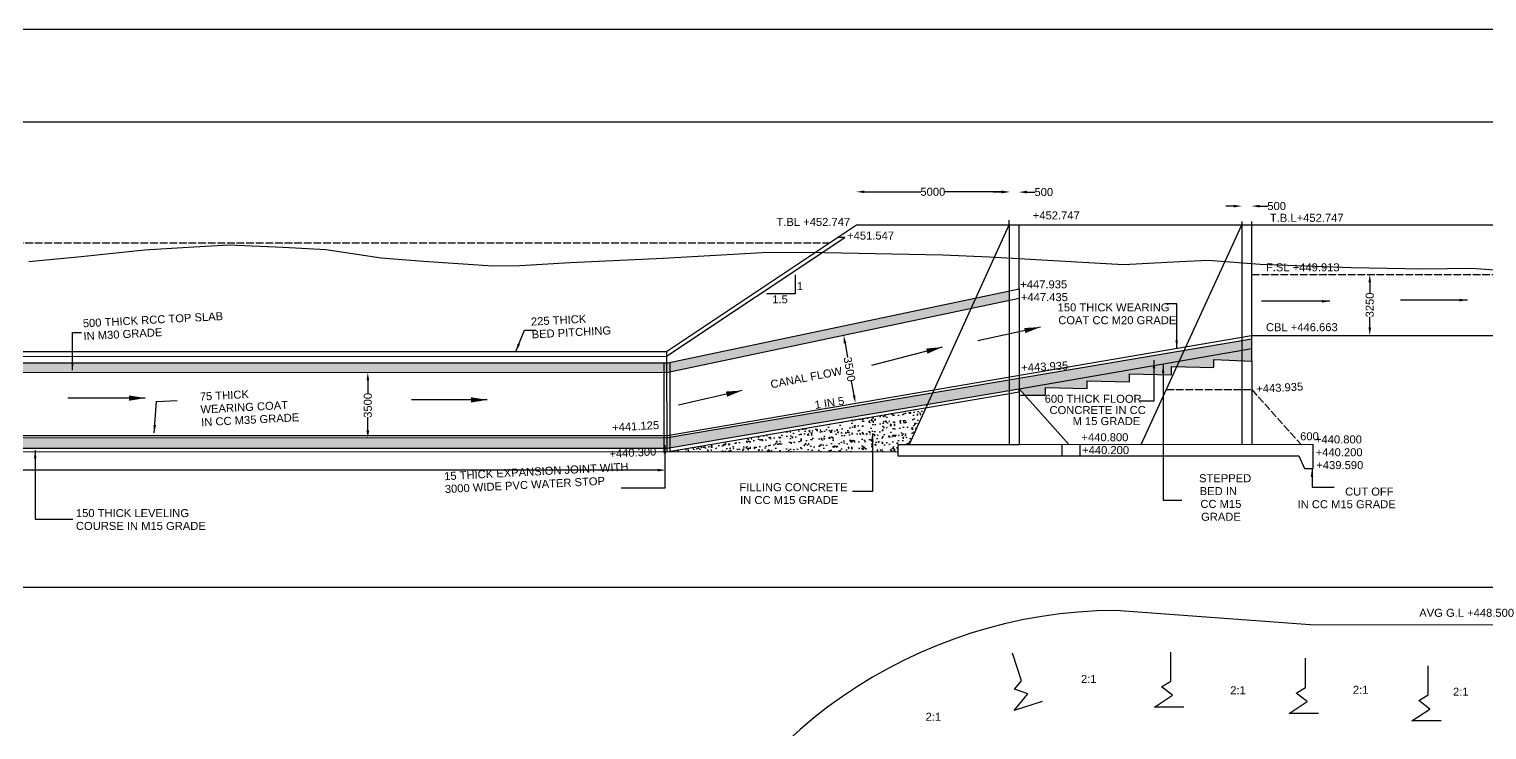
# Model space of a CAD drawing. Header units: millimetres. Extents: x 5124 to 2118060, y 2311 to 45645147.
# Drawn here: x 2090553 to 2108764, y 45636395 to 45645147 of the extents above; entities that cross this region are included whole.
import ezdxf

# ---------------------------------------------------------------- set-up
doc = ezdxf.new("R2010")
doc.units = ezdxf.units.MM
doc.header["$MEASUREMENT"] = 0
doc.linetypes.add('ACAD_ISO02W100', pattern=[15, 12, -3])
for name, color, linetype in [('DIMENSIONS', 7, 'Continuous'), ('DRAWING', 2, 'Continuous'), ('TEXT', 7, 'Continuous')]:
    doc.layers.add(name, color=color, linetype=linetype)
doc.styles.get("Standard").update_dxf_attribs({"font": 'arial.ttf', "height": 100})
doc.dimstyles.get("Standard").update_dxf_attribs({"dimtxt": 100, "dimasz": 100, "dimexe": 0.18, "dimexo": 0.0625, "dimgap": 0.09, "dimtad": 0, "dimdec": 0, "dimzin": 0, "dimdsep": 46, "dimtxsty": 'Standard', "dimcen": 0.09, "dimse1": 1, "dimse2": 1, "dimadec": 0, "dimazin": 0, "dimtfac": 1, "dimtdec": 0, "dimtofl": 0, "dimtmove": 0, "dimatfit": 3, "dimfxl": 1, "dimtolj": 1, "dimtzin": 0, "dimarcsym": 0})
pattern_1 = [(50, (0, 0), (179.31504565, -15.68803375), [18.75, -206.25]), (355, (0, 0), (-34.6878334, 188.0480334), [15, -165]), (100.4514, (14.94, -1.3), (144.6273454, 172.3598855), [15.9350475, -175.285528]), (46.1842, (0, 50), (266.8102622, -41.3797536), [28.125, -309.375]), (96.6356, (22.23, 46.55), (233.6656764, 243.5294677), [23.902572, -262.92825]), (351.1842, (0, 50), (233.6654863, 243.5296502), [22.5, -247.5]), (21, (25, 37.5), (149.22676303, -100.65472267), [18.75, -206.25]), (326, (25, 37.5), (60.828833, 181.28751126), [15, -165]), (71.4514, (37.44, 29.11), (210.05565715, 80.6326242), [15.9350475, -175.285528]), (37.5, (0, 0), (3.03996383, 83.22346346), [0, -163, 0, -167.5, 0, -165.625]), (7.5, (0, 0), (65.76738436, 98.60292797), [0, -95.5, 0, -159.25, 0, -63.125]), (327.5, (-55.75, 0), (133.45560904, -5.63871793), [0, -62.5, 0, -195, 0, -258.75]), (317.5, (-80.75, 0), (145.79654234, 25.02624558), [0, -81.25, 0, -129.5, 0, -183.75])]
pattern_2 = [(37.5, (0, 0), (-1.574833953, 48.170594225), [0, -38, 0, -42.5, 0, -40.625]), (7.5, (0, 0), (44.24441763, 70.55365163), [0, -20.5, 0, -34.25, 0, -13.125]), (327.5, (-30.75, 0), (77.853546544, 0.14147634), [0, -12.5, 0, -45, 0, -58.75]), (317.5, (-30.75, 0), (75.15316511, 21.94188912), [0, -6.25, 0, -29.5, 0, -33.75])]

# ---------------------------------------------------------------- blocks, each defined once
blk = doc.blocks.new('*D106')
at = {"layer": 'Defpoints', "color": 0, "transparency": 16777216}
for p in [(2107301, 45642083), (2107359, 45642083), (2107359, 45641322)]:
    blk.add_point(p, dxfattribs=at)
at = {"layer": 'DIMENSIONS', "color": 0, "lineweight": -2, "transparency": 16777216}
for p, q in [((2107301, 45641983), (2107301, 45641852)), ((2107301, 45641422), (2107301, 45641553))]:
    blk.add_line(p, q, dxfattribs=at)
at = {"layer": 'DIMENSIONS', "color": 0, "transparency": 16777216}
for points in [[(2107285, 45641983), (2107318, 45641983), (2107301, 45642083)], [(2107285, 45641422), (2107318, 45641422), (2107301, 45641322)]]:
    blk.add_solid(points, dxfattribs=at)
at = {"layer": 'DIMENSIONS', "color": 0, "transparency": 16777216, "insert": (2107301, 45641702), "char_height": 100, "attachment_point": 5, "rotation": 90}
blk.add_mtext('\\A1;3250', dxfattribs=at)
blk = doc.blocks.new('*D107')
at = {"layer": 'Defpoints', "color": 0, "transparency": 16777216}
for p in [(2072845, 45639637), (2098506, 45639639), (2098506, 45639637)]:
    blk.add_point(p, dxfattribs=at)
at = {"layer": 'DIMENSIONS', "color": 0, "lineweight": -2, "transparency": 16777216}
for p, q in [((2072945, 45639639), (2085453, 45639639)), ((2098406, 45639639), (2085898, 45639639))]:
    blk.add_line(p, q, dxfattribs=at)
at = {"layer": 'DIMENSIONS', "color": 0, "transparency": 16777216}
for points in [[(2072945, 45639656), (2072945, 45639622), (2072845, 45639639)], [(2098406, 45639656), (2098406, 45639622), (2098506, 45639639)]]:
    blk.add_solid(points, dxfattribs=at)
at = {"layer": 'DIMENSIONS', "color": 0, "transparency": 16777216, "insert": (2085676, 45639639), "char_height": 100, "attachment_point": 5}
blk.add_mtext('\\A1;110676', dxfattribs=at)
blk = doc.blocks.new('*D205')
at = {"layer": 'Defpoints', "color": 0, "transparency": 16777216}
for p in [(2102798, 45643115), (2100888, 45642702), (2102798, 45642702)]:
    blk.add_point(p, dxfattribs=at)
at = {"layer": 'DIMENSIONS', "color": 0, "lineweight": -2, "transparency": 16777216}
for p, q in [((2100988, 45643115), (2101694, 45643115)), ((2102698, 45643115), (2101992, 45643115))]:
    blk.add_line(p, q, dxfattribs=at)
at = {"layer": 'DIMENSIONS', "color": 0, "transparency": 16777216}
for points in [[(2100988, 45643132), (2100988, 45643099), (2100888, 45643115)], [(2102698, 45643132), (2102698, 45643099), (2102798, 45643115)]]:
    blk.add_solid(points, dxfattribs=at)
at = {"layer": 'DIMENSIONS', "color": 0, "transparency": 16777216, "insert": (2101843, 45643115), "char_height": 100, "attachment_point": 5}
blk.add_mtext('\\A1;5000', dxfattribs=at)
blk = doc.blocks.new('*D206')
at = {"layer": 'Defpoints', "color": 0, "transparency": 16777216}
for p in [(2102798, 45643115), (2102919, 45643115), (2102919, 45643112)]:
    blk.add_point(p, dxfattribs=at)
at = {"layer": 'DIMENSIONS', "color": 0, "lineweight": -2, "transparency": 16777216}
for p, q in [((2102698, 45643112), (2102598, 45643112)), ((2103019, 45643112), (2103119, 45643112))]:
    blk.add_line(p, q, dxfattribs=at)
at = {"layer": 'DIMENSIONS', "color": 0, "transparency": 16777216}
for points in [[(2102698, 45643129), (2102698, 45643095), (2102798, 45643112)], [(2103019, 45643129), (2103019, 45643095), (2102919, 45643112)]]:
    blk.add_solid(points, dxfattribs=at)
at = {"layer": 'DIMENSIONS', "color": 0, "transparency": 16777216, "insert": (2103229, 45643112), "char_height": 100, "attachment_point": 5}
blk.add_mtext('\\A1;500', dxfattribs=at)
blk = doc.blocks.new('*D207')
at = {"layer": 'Defpoints', "color": 0, "transparency": 16777216}
for p in [(2105827, 45642937), (2105703, 45642702), (2105827, 45642702)]:
    blk.add_point(p, dxfattribs=at)
at = {"layer": 'DIMENSIONS', "color": 0, "lineweight": -2, "transparency": 16777216}
for p, q in [((2105603, 45642937), (2105503, 45642937)), ((2105927, 45642937), (2106027, 45642937))]:
    blk.add_line(p, q, dxfattribs=at)
at = {"layer": 'DIMENSIONS', "color": 0, "transparency": 16777216}
for points in [[(2105603, 45642953), (2105603, 45642920), (2105703, 45642937)], [(2105927, 45642953), (2105927, 45642920), (2105827, 45642937)]]:
    blk.add_solid(points, dxfattribs=at)
at = {"layer": 'DIMENSIONS', "color": 0, "transparency": 16777216, "insert": (2106138, 45642937), "char_height": 100, "attachment_point": 5}
blk.add_mtext('\\A1;500', dxfattribs=at)
blk = doc.blocks.new('*D214')
at = {"layer": 'Defpoints', "color": 0, "transparency": 16777216}
for p in [(2094508, 45640859), (2094513, 45640036), (2094784, 45640036)]:
    blk.add_point(p, dxfattribs=at)
at = {"layer": 'DIMENSIONS', "color": 0, "lineweight": -2, "transparency": 16777216}
for p, q in [((2094784, 45640759), (2094784, 45640597)), ((2094784, 45640136), (2094784, 45640299))]:
    blk.add_line(p, q, dxfattribs=at)
at = {"layer": 'DIMENSIONS', "color": 0, "transparency": 16777216}
for points in [[(2094767, 45640759), (2094801, 45640759), (2094784, 45640859)], [(2094767, 45640136), (2094801, 45640136), (2094784, 45640036)]]:
    blk.add_solid(points, dxfattribs=at)
at = {"layer": 'DIMENSIONS', "color": 0, "transparency": 16777216, "insert": (2094784, 45640448), "char_height": 100, "attachment_point": 5, "rotation": 90}
blk.add_mtext('\\A1;3500', dxfattribs=at)
blk = doc.blocks.new('*D216')
at = {"layer": 'Defpoints', "color": 0, "transparency": 16777216}
for p in [(2100719, 45641322), (2100729, 45641324), (2100866, 45640472)]:
    blk.add_point(p, dxfattribs=at)
at = {"layer": 'DIMENSIONS', "color": 0, "lineweight": -2, "transparency": 16777216}
for p, q in [((2100746, 45641225), (2100777, 45641046)), ((2100859, 45640572), (2100828, 45640752))]:
    blk.add_line(p, q, dxfattribs=at)
at = {"layer": 'DIMENSIONS', "color": 0, "transparency": 16777216}
for points in [[(2100762, 45641228), (2100730, 45641223), (2100729, 45641324)], [(2100875, 45640575), (2100842, 45640569), (2100876, 45640473)]]:
    blk.add_solid(points, dxfattribs=at)
at = {"layer": 'DIMENSIONS', "color": 0, "transparency": 16777216, "insert": (2100802, 45640899), "char_height": 100, "attachment_point": 5, "rotation": 279.7859}
blk.add_mtext('\\A1;3500', dxfattribs=at)

msp = doc.modelspace()

# ---------------------------------------------------------------- hatches: boundary and pattern name
at = {"layer": 'DRAWING'}
h = msp.add_hatch(dxfattribs=at)
h.set_pattern_fill('AR-SAND', color=0, scale=25, style=0)
h.set_pattern_definition(pattern_2)
h.paths.add_polyline_path([(2102323.2, 45641660.3), (2102382.5, 45641790.2), (2098531.1, 45640981), (2098516, 45640981), (2098516.2, 45640857.9)])
h.paths.add_polyline_path([(2102798.2, 45641760.4), (2102798.2, 45641877.6), (2102382.5, 45641790.2), (2102323.2, 45641660.3)])
h.paths.add_polyline_path([(2098516, 45640981), (2098480.6, 45640981), (2098480.6, 45640857.9), (2098516.2, 45640857.9)])
h = msp.add_hatch(dxfattribs=at)
h.set_pattern_fill('AR-CONC', color=0, scale=25, style=0)
h.set_pattern_definition(pattern_1)
h.paths.add_polyline_path([(2102920.6, 45640653.3), (2105827.6, 45641156.7), (2105827.1, 45641280), (2098530.1, 45640045.3), (2072862.6, 45640040.5), (2072862.4, 45639911.5), (2098522.4, 45639911.5)])
h.paths.add_polyline_path([(2097780.5, 45639763.6), (2098417.2, 45639797), (2098409.2, 45639950), (2097772.4, 45639916.7)], flags=9)
h = msp.add_hatch(dxfattribs=at)
h.set_pattern_fill('AR-CONC', color=0, scale=25, style=0)
h.set_pattern_definition(pattern_1)
h.paths.add_polyline_path([(2105704.2, 45641135.3), (2104923.4, 45641000.1), (2104891.8, 45640931.2), (2105351.8, 45640919.1), (2105351.8, 45641020.3), (2105704.2, 45641005)])
h.paths.add_polyline_path([(2105827.6, 45641156.7), (2105704.2, 45641135.3), (2105704.2, 45641005), (2105828.2, 45640999.7)])
h.paths.add_polyline_path([(2104923.4, 45641000.1), (2102921.7, 45640653.5), (2102921.7, 45640653.3), (2102991.4, 45640575.5), (2103252.3, 45640575.5), (2103252.3, 45640669.6), (2103771.9, 45640658), (2103771.9, 45640754.4), (2104301.7, 45640740.5), (2104301.7, 45640841.4), (2104825, 45640829.6), (2104825, 45640933), (2104891.8, 45640931.2)])
h.paths.add_polyline_path([(2102921.5, 45640788.3), (2102798.2, 45640767.5), (2102798.2, 45640632.7), (2102920.6, 45640653.3), (2102921.5, 45640653.5)])
h.paths.add_polyline_path([(2102798.2, 45640767.5), (2101842.2, 45640605.7), (2101775.8, 45640460.2), (2102798.2, 45640632.7)])
h.paths.add_polyline_path([(2101775.8, 45640460.2), (2101842.2, 45640605.7), (2098555.3, 45640049.5), (2098555.3, 45639917)])
h = msp.add_hatch(dxfattribs=at)
h.set_pattern_fill('AR-SAND', color=0, scale=25, style=0)
h.set_pattern_definition(pattern_2)
h.paths.add_polyline_path([(2098480.6, 45640981), (2085712.2, 45640981), (2085712.2, 45640859.5), (2098480.6, 45640857.9)])
h = msp.add_hatch(dxfattribs=at)
h.set_pattern_fill('AR-CONC', color=0, scale=25, style=0)
h.set_pattern_definition(pattern_1)
h.paths.add_polyline_path([(2101757.5, 45640420.2), (2098555.3, 45639875.6), (2098555.3, 45639869.2), (2101406.8, 45639868.6), (2101406.8, 45639956.7), (2101546.1, 45639956.7)])

# ---------------------------------------------------------------- linework, layer by layer
at = {"layer": 'DIMENSIONS'}
msp.add_lwpolyline([(2118059.9, 45603522.8), (2058380.1, 45603522.8), (2058380.1, 45645146.9), (2118059.9, 45645146.9)], close=True, dxfattribs=at)
at = {"layer": 'DIMENSIONS', "color": 0}
msp.add_lwpolyline([(2100122.4, 45642078.8), (2100122.4, 45641839.4), (2099764.4, 45641839.4)], dxfattribs=at)
at = {"layer": 'DRAWING', "color": 0}
msp.add_lwpolyline([(2059530.4, 45643990.6), (2116910.2, 45643990.6), (2116910.2, 45604666.8), (2059530.4, 45604666.8)], close=True, dxfattribs=at)
for points in [[(2060274.9, 45642720.5), (2070477, 45642720.5), (2072834.2, 45641121.9), (2098515.8, 45641121.9), (2100887.7, 45642701.7), (2109380.1, 45642701.7)], [(2068533.2, 45641815.6), (2072846.4, 45640981), (2098531.1, 45640981), (2102921.5, 45641903.5), (2102921.5, 45642701.7)], [(2101546.1, 45639956.7), (2102798.2, 45642701.7)], [(2102798.2, 45642701.7), (2102798.2, 45642760.1)], [(2102798.2, 45642701.7), (2102798.2, 45639956.7)], [(2104445.4, 45639957.5), (2105703.4, 45642701.7)], [(2105703.4, 45642746.3), (2105704.7, 45639958)], [(2105827.1, 45641322), (2105827.1, 45642746)], [(2070707.4, 45642564.2), (2070610, 45642564.2), (2072834.2, 45641058.8), (2098515.9, 45641064), (2100742.5, 45642545.9), (2100653.2, 45642545.5)], [(2090548.1, 45642245.6), (2091204, 45642306.5), (2091996, 45642390.2), (2092538, 45642426), (2093047, 45642454.3), (2093725.5, 45642422.8), (2094261.6, 45642394.7), (2094952.6, 45642290.4), (2095478.9, 45642247.6), (2096347.4, 45642190.4), (2096684.1, 45642194.3), (2097311.1, 45642231.4), (2098473.9, 45642288.5), (2099784, 45642362), (2100489.9, 45642356.1), (2101969.6, 45642328.1), (2102550, 45642304.5), (2104226.2, 45642207.4), (2104929.9, 45642244.1), (2105287.5, 45642262.8), (2105933.2, 45642211.5), (2107067.2, 45642168.4), (2107969.1, 45642153.2), (2108571.8, 45642159.7), (2109380.1, 45642103.6)], [(2068533.3, 45641699.8), (2072834.2, 45640861.2), (2098516.2, 45640857.9), (2102921.5, 45641786.4)], [(2102921.5, 45641903.5), (2102921.5, 45639956.7), (2101406.8, 45639956.7), (2101406.8, 45639817.8), (2106413.6, 45639817.8), (2106487.7, 45639660.6), (2106594.8, 45639660.6), (2106594.8, 45639958.5), (2102921.5, 45639956.7)], [(2060274.9, 45641391.8), (2064591.3, 45641391.8), (2072834.5, 45640070.4), (2098525.6, 45640070.4), (2105826.1, 45641322), (2109380.1, 45641322)], [(2064594.5, 45641350.1), (2072837.1, 45640040.5), (2098530.1, 45640045.3), (2105827.1, 45641280), (2105827.1, 45641322)], [(2068534.8, 45640599.5), (2072834.6, 45639911.5), (2098522.4, 45639911.5), (2102920.6, 45640653.3), (2105827.6, 45641156.7), (2105827.1, 45641280)], [(2098515.8, 45641121.9), (2098517.8, 45639869.2)], [(2102921.5, 45640575.5), (2103252.3, 45640575.5), (2103252.3, 45640669.6), (2103771.9, 45640658), (2103771.9, 45640754.4), (2104301.7, 45640740.5), (2104301.7, 45640841.4), (2104825, 45640829.6), (2104825, 45640933), (2105351.8, 45640919.1), (2105351.8, 45641020.3), (2105828.2, 45640999.7), (2105827.6, 45641156.7)], [(2098480.6, 45640981), (2098480.4, 45639869.2)], [(2098555.5, 45640981), (2098555.3, 45639869.2)], [(2105828.2, 45640999.7), (2105828.7, 45639958.1)], [(2098517.8, 45639869.2), (2102921.5, 45640618.1), (2102921.7, 45640653.3)], [(2102921.5, 45640653.5), (2103545.5, 45639957)], [(2103453.3, 45639957), (2103453.3, 45639817.8)], [(2103678.8, 45639957.1), (2103678.8, 45639817.8)], [(2070043.8, 45639874.5), (2101404.6, 45639868.6)], [(2109379.1, 45631295.5), (2109379.1, 45621786.9), (2060269.2, 45621786.9), (2060269.2, 45638175.8), (2109379.1, 45638175.8), (2109379.1, 45631752.1)], [(2103207.7, 45636750), (2102858.5, 45636635.5), (2103027.8, 45636846.7), (2102863.8, 45636905), (2102951.1, 45637007.4), (2102838, 45637352.3)], [(2104978, 45636680.1), (2104610.5, 45636680.1), (2104837.2, 45636828), (2104699.5, 45636934.5), (2104814.5, 45637004.6), (2104814.5, 45637367.6)], [(2106660.9, 45636601.1), (2106293.4, 45636601.1), (2106520.1, 45636749), (2106382.5, 45636855.5), (2106497.4, 45636925.6), (2106497.4, 45637288.6)], [(2108192.8, 45636506.8), (2107825.3, 45636506.8), (2108052, 45636654.6), (2107914.4, 45636761.2), (2108029.3, 45636831.2), (2108029.3, 45637194.2)]]:
    msp.add_lwpolyline(points, dxfattribs=at)
at = {"layer": 'DRAWING', "color": 0, "linetype": 'ACAD_ISO02W100', "ltscale": 8}
for points in [[(2070825.2, 45642484.4), (2100551, 45642477.5)], [(2105827.1, 45642082.6), (2109380.1, 45642082.6)], [(2104760.3, 45640644.3), (2105828.4, 45640644.8), (2106444.1, 45639958.4)]]:
    msp.add_lwpolyline(points, dxfattribs=at)
at = {"layer": 'DRAWING', "color": 0}
msp.add_lwpolyline([(2109379.1, 45637704.3), (2106555.1, 45637709), (2104124.7, 45637885.9, 0.3106401), (2098512.4, 45633994.4), (2098512.4, 45624270.5), (2100893.1, 45623928)], format="xyb", dxfattribs=at)

# ---------------------------------------------------------------- texts
at = {"layer": 'TEXT', "color": 0}
for s, p in [('+452.747', (2103091.8, 45642770.9)), ('T.BL +452.747', (2099889.4, 45642689.1)), ('T.B.L+452.747', (2106054.2, 45642740.7)), ('+451.547', (2100772, 45642519)), ('F.SL +449.913', (2106004.3, 45642122.2)), ('1', (2100145.1, 45641888.4)), ('+447.935', (2102934.8, 45641910)), ('1.5', (2099836.7, 45641722.3)), ('+447.435', (2102943.2, 45641749.6)), ('150 THICK WEARING ', (2103402, 45641622.1)), ('COAT CC M20 GRADE ', (2103410.4, 45641461.7)), ('CBL +446.663', (2106004.1, 45641374.6)), ('600 THICK FLOOR ', (2103240.5, 45640480.1)), ('CONCRETE IN CC ', (2103300.3, 45640339.8)), ('M 15 GRADE ', (2103589, 45640201.9)), ('+440.800', (2103699.6, 45640000.1)), ('600', (2106431.9, 45640012.2)), ('+440.800', (2106617.1, 45639972.9)), ('+440.200', (2103708, 45639839.7)), ('+440.200', (2106625.5, 45639812.5)), ('STEPPED ', (2105168.7, 45639488.1)), ('+439.590', (2106634, 45639652)), ('FILLING CONCRETE ', (2099427, 45639376.2)), ('BED IN', (2105177.1, 45639327.7)), ('CUT OFF', (2106993.7, 45639321.2)), ('IN CC M15 GRADE ', (2099435.4, 45639215.8)), ('CC M15', (2105185.5, 45639167.2)), ('IN CC M15 GRADE ', (2106399.4, 45639163.3)), ('150 THICK LEVELING ', (2091137.4, 45639052.9)), ('GRADE ', (2105193.9, 45639006.8)), ('COURSE IN M15 GRADE ', (2091137.4, 45638892.3)), ('AVG G.L +448.500', (2107920, 45637807)), ('2:1', (2103693.5, 45636980.8)), ('2:1', (2105558, 45636839.3)), ('2:1', (2107090.5, 45636845.4)), ('2:1', (2108341.4, 45636821.9)), ('2:1', (2101752.2, 45636509.2))]:
    msp.add_text(s, height=100, dxfattribs=at).set_placement(p)
for s, rotation, p in [('500 THICK RCC TOP SLAB ', 3, (2091226.2, 45641422.3)), ('IN M30 GRADE ', 3, (2091234.6, 45641261.9)), ('225 THICK ', 3, (2096825.1, 45641444.4)), ('BED PITCHING ', 3, (2096833.5, 45641284)), ('CANAL FLOW ', 10.97699, (2099825.3, 45640659.7)), ('+443.935', 3, (2102950.4, 45640867.5)), ('+443.935', 3, (2105886.2, 45640603.8)), ('75 THICK', 3, (2092688, 45640507.2)), ('WEARING COAT ', 3, (2092696.4, 45640346.8)), ('1 IN 5 ', 8.54748, (2100374.2, 45640402.9)), ('IN CC M35 GRADE ', 3, (2092704.8, 45640186.4)), ('+441.125', 3, (2097839.6, 45640122.9)), ('+440.300', 3, (2097804.6, 45639792.2)), ('15 THICK EXPANSION JOINT WITH ', 3, (2095740.5, 45639512.5)), ('3000 WIDE PVC WATER STOP ', 3, (2095749, 45639352.1))]:
    msp.add_text(s, height=100, rotation=rotation, dxfattribs=at).set_placement(p)

# ---------------------------------------------------------------- dimensions: what is measured, and where the dimension line sits
at = {"layer": 'DIMENSIONS', "color": 0}
for base, p1, p2, text, picture, middle in [((2102798.2, 45643115.5), (2100887.7, 45642701.7), (2102798.2, 45642701.7), '5000', '*D205', (2101843, 45643115.5)), ((2102919.1, 45643111.8), (2102798.2, 45643115.5), (2102919.1, 45643115.5), '500', '*D206', (2103229.5, 45643111.8)), ((2105827.1, 45642936.5), (2105703.4, 45642701.7), (2105827.1, 45642701.7), '500', '*D207', (2106137.5, 45642936.5)), ((2098506.2, 45639639.1), (2072845, 45639637.1), (2098506.2, 45639637.1), '110676', '*D107', (2085675.6, 45639639.1))]:
    dim = msp.add_linear_dim(base=base, p1=p1, p2=p2, text=text, dimstyle='Standard', dxfattribs=at)
    dim.commit()
    dim.dimension.update_dxf_attribs({"geometry": picture, "text_midpoint": middle})
for base, p1, p2, text, picture, middle in [((2107301.2, 45642082.6), (2107358.6, 45641322), (2107358.6, 45642082.6), '3250', '*D106', (2107301.2, 45641702.3)), ((2094784.1, 45640036.1), (2094507.6, 45640859.4), (2094513.5, 45640036.1), '3500', '*D214', (2094784.1, 45640447.7))]:
    dim = msp.add_linear_dim(base=base, p1=p1, p2=p2, angle=90, text=text, dimstyle='Standard', dxfattribs=at)
    dim.commit()
    dim.dimension.update_dxf_attribs({"geometry": picture, "text_midpoint": middle})
dim = msp.add_aligned_dim(p1=(2100865.6, 45640471.5), p2=(2100718.9, 45641322.2), distance=-10.3, text='3500', dimstyle='Standard', dxfattribs=at)
dim.commit()
dim.dimension.update_dxf_attribs({"geometry": '*D216', "text_midpoint": (2100802.4, 45640898.6)})

# ---------------------------------------------------------------- leaders
msp.add_leader([(2096632.5, 45641119.4), (2096741.3, 45641385.7), (2096883.4, 45641385.7)], dimstyle='Standard', override={"dimgap": 0.09, "dimtad": 0})
for points, override in [([(2106804.4, 45641748.2), (2105948.3, 45641748.2)], {"dimgap": 0.09, "dimtad": 0}), ([(2108520.5, 45641762.9), (2107685.1, 45641762.9)], {"dimgap": 0.09, "dimtad": 0}), ([(2104889.5, 45641161.4), (2104889.5, 45641716.1), (2104755, 45641716.1)], {"dimgap": 0.09, "dimtad": 0}), ([(2103186.7, 45641425.4), (2102407.1, 45641252.4)], {"dimasz": 200}), ([(2091094.2, 45640886.5), (2091094.2, 45641359.5), (2091205.4, 45641359.5)], {"dimgap": 0.09, "dimtad": 0}), ([(2101960.7, 45641175.9), (2101077.1, 45640944.5)], {"dimasz": 200}), ([(2104605.7, 45641012.4), (2104605.7, 45640500.3), (2104434.8, 45640500.3)], {"dimgap": 0.09, "dimtad": 0}), ([(2104720.5, 45640953.2), (2104720.5, 45639264.5), (2104955.3, 45639264.5)], {"dimgap": 0.09, "dimtad": 0}), ([(2092002.2, 45640539), (2091034.5, 45640539)], {"dimasz": 200}), ([(2092115.9, 45640103.3), (2092142.5, 45640495.7), (2092402.1, 45640509)], {"dimgap": 0.09, "dimtad": 0}), ([(2096274.1, 45640516.3), (2095329.8, 45640516.3)], {"dimasz": 200}), ([(2099460.3, 45640633.1), (2098667.3, 45640451.6)], {"dimasz": 200}), ([(2098495.5, 45639948.9), (2098495.5, 45639413.2), (2097950.5, 45639413.2)], {"dimgap": 0.09, "dimtad": 0}), ([(2101087.1, 45640096.4), (2101087.1, 45639370.3), (2100838.5, 45639370.3)], {"dimgap": 0.09, "dimtad": 0}), ([(2090628.5, 45639886.5), (2090628.5, 45639025.7), (2091099.4, 45639025.7)], {"dimgap": 0.09, "dimtad": 0}), ([(2106580.2, 45639654), (2106580.2, 45639426.7), (2106858.8, 45639426.7)], {"dimgap": 0.09, "dimtad": 0})]:
    msp.add_leader(points, dimstyle='Standard', override=override, dxfattribs=at)

doc.saveas('drawing.dxf')
